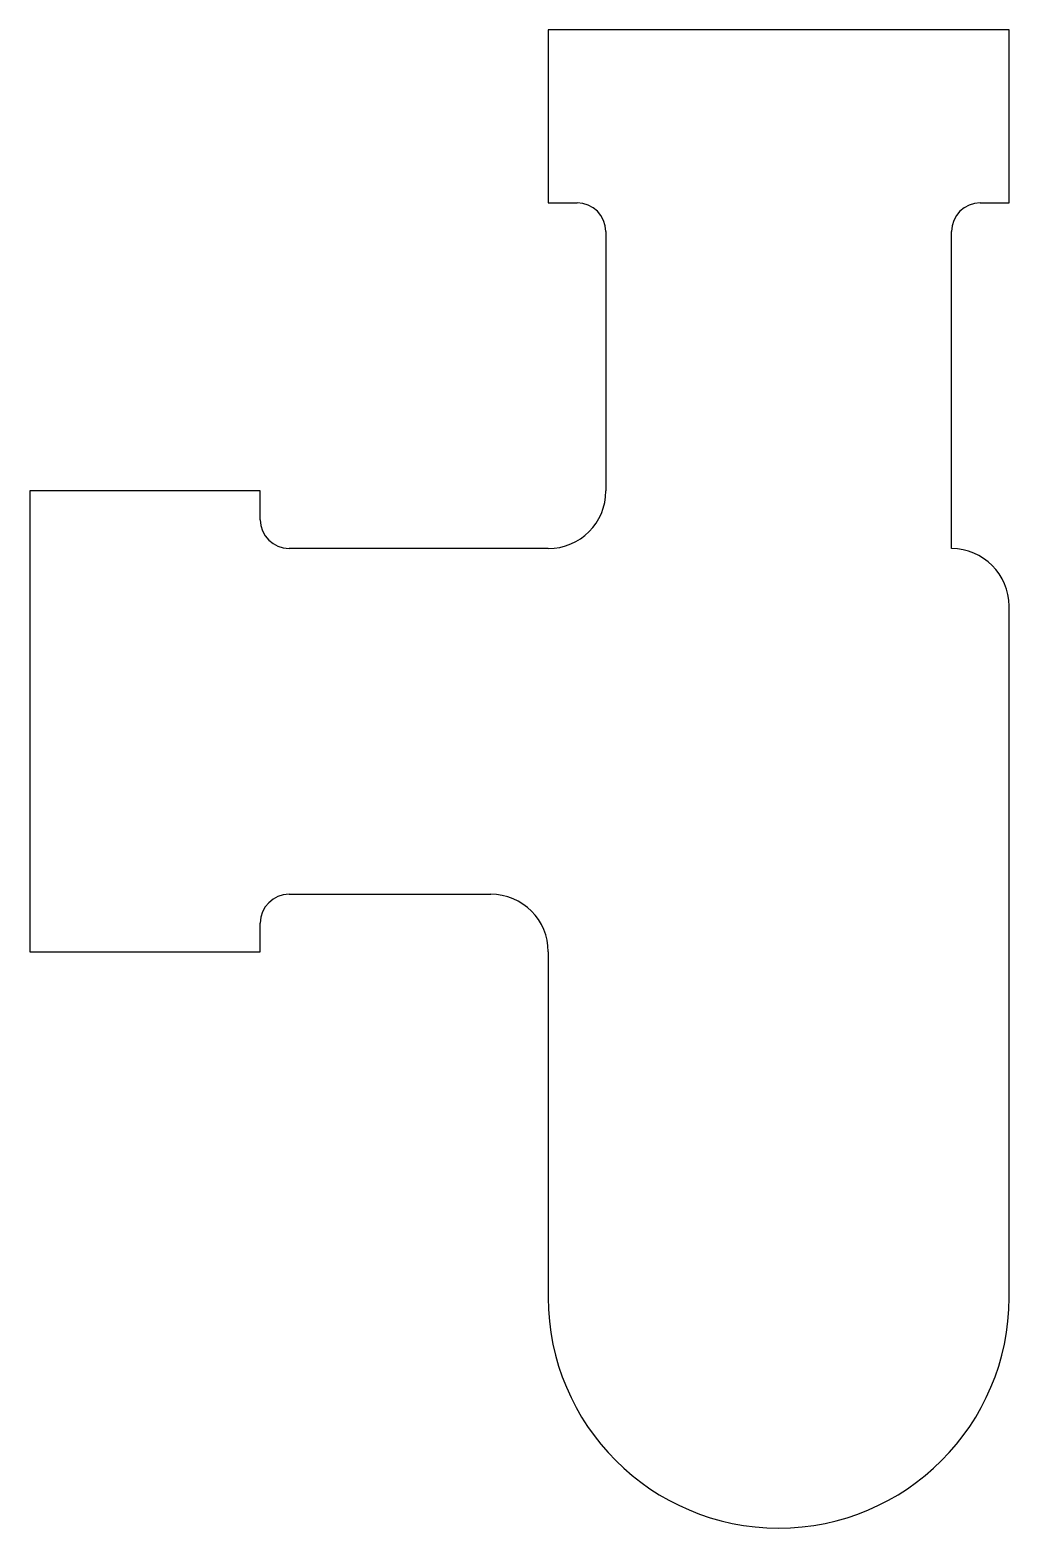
# Model space of a CAD drawing. Extents: x -0.13 to 0.04, y -0.26 to 0.
import ezdxf

# ---------------------------------------------------------------- set-up
doc = ezdxf.new("R2010")
doc.units = 0
doc.layers.add('SN', color=7, linetype='CONTINUOUS')

msp = doc.modelspace()

# ---------------------------------------------------------------- linework, layer by layer
at = {"layer": 'SN', "color": 0}
for p, q in [((-0.04, 0), (-0.04, -0.03)), ((0.04, 0), (-0.04, 0)), ((0.04, -0.03), (0.04, 0)), ((-0.04, -0.03), (-0.035, -0.03)), ((0.035, -0.03), (0.04, -0.03)), ((-0.03, -0.035), (-0.03, -0.08)), ((0.03, -0.09), (0.03, -0.035)), ((-0.13, -0.08), (-0.13, -0.16)), ((-0.09, -0.08), (-0.13, -0.08)), ((-0.09, -0.085), (-0.09, -0.08)), ((-0.04, -0.09), (-0.085, -0.09)), ((0.03, -0.09), (0.03, -0.09)), ((0.04, -0.22), (0.04, -0.1)), ((-0.085, -0.15), (-0.05, -0.15)), ((-0.09, -0.16), (-0.09, -0.155)), ((-0.13, -0.16), (-0.09, -0.16)), ((-0.04, -0.16), (-0.04, -0.22))]:
    msp.add_line(p, q, dxfattribs=at)
for centre, radius, start, end in [((-0.035, -0.035), 0.005, 0, 90), ((0.035, -0.035), 0.005, 90, 180), ((-0.04, -0.08), 0.01, 270, 0), ((-0.085, -0.085), 0.005, 180, 270), ((0.03, -0.1), 0.01, 0, 90), ((-0.085, -0.155), 0.005, 90, 180), ((-0.05, -0.16), 0.01, 0, 90), ((0, -0.22), 0.04, 180, 0)]:
    msp.add_arc(centre, radius, start, end, dxfattribs=at)

doc.saveas('drawing.dxf')
